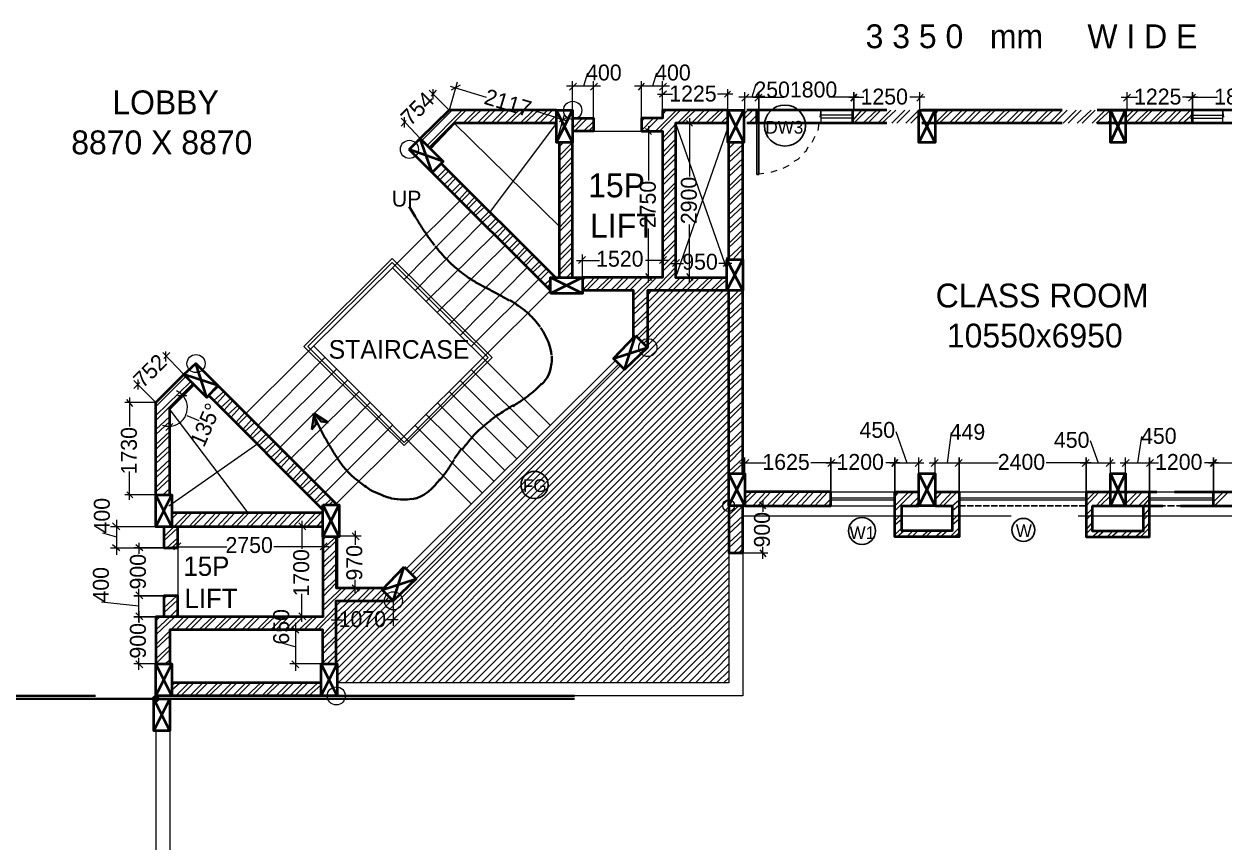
# Model space of a CAD drawing. Header units: millimetres. Extents: x 23593 to 241524, y 4405 to 182732.
# Drawn here: x 84650 to 107264, y 134238 to 149665 of the extents above; entities that cross this region are included whole.
import ezdxf

# ---------------------------------------------------------------- set-up
doc = ezdxf.new("R2010")
doc.units = ezdxf.units.MM
doc.linetypes.add('PDF_IMPORT', pattern=[1, 0.8, -0.2])
for name, color, linetype in [('PDF_0', 7, 'Continuous'), ('PDF_AR_DIMENSION', 7, 'Continuous'), ('PDF_AR_ELEVATION', 2, 'Continuous'), ('PDF_AR_ELEVATIONS', 2, 'Continuous'), ('PDF_AR_STEPS', 6, 'Continuous'), ('PDF_DOOR WIN TEXT', 5, 'Continuous'), ('PDF_SLAB BEAM', 3, 'Continuous'), ('PDF_ST COLUMN', 1, 'Continuous'), ('PDF_Text', 7, 'Continuous'), ('PDF_wall', 7, 'Continuous')]:
    doc.layers.add(name, color=color, linetype=linetype)
for name, color, linetype, true_color in [('PDF_AR_DOOR', 7, 'Continuous', 0x723939), ('PDF_AR_HATCH', 7, 'Continuous', 0x767676), ('PDF_AR_WINDOW', 7, 'Continuous', 0x00a5dd), ('PDF_exp gap', 7, 'Continuous', 0xdd006e)]:
    doc.layers.add(name, color=color, linetype=linetype, true_color=true_color)
doc.styles.add('PDF Century Gothic', font='GOTHIC.TTF')

msp = doc.modelspace()

# ---------------------------------------------------------------- hatches: boundary and pattern name
at = {"layer": 'PDF_AR_ELEVATION', "transparency": 33554559}
msp.add_hatch(color=256, dxfattribs=at).paths.add_polyline_path([(87132, 137013), (87094, 136994), (87057, 136956), (87057, 136919), (87094, 136881), (87132, 136862), (87170, 136881), (87208, 136919), (87208, 136956), (87170, 136994)])

# ---------------------------------------------------------------- linework, layer by layer
at = {"layer": 'PDF_0', "lineweight": 13}
for points in [[(92361, 148245), (92361, 148433)], [(92871, 148509), (92701, 148415)], [(94928, 148415), (95060, 148547)], [(95457, 148547), (95325, 148415)], [(96231, 148415), (96344, 148547)], [(96759, 148547), (96627, 148415)], [(96759, 148396), (96627, 148282)], [(97854, 148282), (97967, 148396)], [(98175, 148207), (98307, 148339)], [(101478, 148207), (101592, 148339)], [(105499, 148339), (105367, 148207)], [(91814, 147905), (91814, 147716)], [(94739, 147829), (94890, 147905)], [(96476, 147584), (96363, 147697)], [(97250, 147735), (97137, 147848)], [(95230, 145281), (95098, 145149)], [(96627, 145149), (96759, 145281)], [(97005, 145224), (96872, 145092)], [(97835, 145092), (97948, 145224)], [(96363, 144960), (96476, 144828)], [(97137, 144960), (97250, 144828)], [(87321, 143299), (87321, 143488)], [(86792, 142959), (86792, 142770)], [(86698, 142450), (86585, 142582)], [(87547, 142657), (87717, 142657)], [(87321, 141996), (87453, 142129)], [(98307, 141449), (98175, 141317)], [(101441, 141317), (101573, 141449)], [(101875, 141449), (101743, 141317)], [(105046, 141317), (105178, 141449)], [(105480, 141449), (105348, 141317)], [(86585, 140845), (86698, 140732)], [(98628, 140524), (98515, 140656)], [(86320, 140260), (86453, 140128)], [(89964, 140128), (89831, 140260)], [(90964, 139939), (90832, 140071)], [(86453, 139731), (86320, 139845)], [(86887, 139731), (86755, 139845)], [(87604, 139882), (87472, 139750)], [(90228, 139750), (90360, 139882)], [(98515, 139750), (98628, 139618)], [(90832, 139089), (90964, 138976)], [(89831, 138561), (89964, 138429)], [(90605, 138485), (90473, 138353)], [(91549, 138353), (91662, 138485)], [(89699, 138297), (89831, 138183)], [(86755, 137655), (86887, 137523)], [(89831, 137523), (89699, 137655)]]:
    msp.add_lwpolyline(points, dxfattribs=at)
for points in [[(98420, 148207), (98552, 148339)], [(100232, 148207), (100346, 148339)], [(106594, 148207), (106726, 148339)], [(99798, 141317), (99930, 141449)], [(101006, 141317), (101120, 141449)], [(102196, 141317), (102328, 141449)], [(104593, 141317), (104725, 141449)], [(105801, 141317), (105933, 141449)], [(107009, 141317), (107122, 141449)], [(86887, 138825), (86755, 138957)], [(86755, 138561), (86887, 138429)]]:
    msp.add_lwpolyline(points, close=True, dxfattribs=at)
at = {"layer": 'PDF_0', "color": 1, "linetype": 'PDF_IMPORT', "lineweight": 25, "ltscale": 151.013034}
msp.add_lwpolyline([(102271, 140581), (104668, 140581)], dxfattribs=at)
at = {"layer": 'PDF_0', "color": 1, "linetype": 'PDF_IMPORT', "lineweight": 25, "ltscale": 169.889663}
msp.add_lwpolyline([(105858, 140581), (107066, 140581)], dxfattribs=at)
at = {"layer": 'PDF_AR_DIMENSION', "lineweight": 13}
for points in [[(94985, 147886), (94985, 148584)], [(95268, 148735), (95192, 148490)], [(95381, 147886), (95381, 148584)], [(96287, 147886), (96287, 148584)], [(96570, 148735), (96495, 148490)], [(96684, 147886), (96684, 148584)], [(92814, 148566), (92663, 148037), (92285, 148415)], [(92418, 148415), (92323, 148301)], [(92682, 148490), (93361, 148282)], [(95513, 148490), (95381, 148490), (94985, 148490), (94872, 148490)], [(96816, 148490), (96684, 148490), (96287, 148490), (96155, 148490)], [(96684, 148037), (96684, 148433)], [(97911, 148037), (97911, 148433)], [(98232, 148037), (98232, 148377)], [(98439, 148528), (98364, 148282)], [(101535, 148037), (101535, 148377)], [(105442, 148037), (105442, 148377)], [(96589, 148339), (96872, 148339)], [(98005, 148339), (97722, 148339)], [(98609, 148282), (98496, 148282), (98232, 148282), (98118, 148282)], [(98383, 148282), (98968, 148282)], [(100383, 148282), (99817, 148282)], [(100195, 148282), (100478, 148282)], [(101629, 148282), (101346, 148282)], [(105329, 148282), (105631, 148282)], [(106764, 148282), (106481, 148282)], [(106556, 148282), (107141, 148282)], [(94909, 147829), (94230, 148037)], [(94683, 147433), (94834, 147961)], [(92116, 147508), (91757, 147886)], [(91757, 147735), (91851, 147848)], [(96419, 147735), (96419, 146716)], [(96929, 147792), (97288, 147792)], [(97193, 147886), (97193, 146791)], [(96684, 147641), (96325, 147641)], [(97193, 144790), (97193, 145885)], [(96419, 144790), (96419, 145810)], [(95060, 145206), (95494, 145206)], [(95174, 144885), (95174, 145319)], [(96684, 145319), (96684, 144885), (96325, 144885)], [(96797, 145206), (96363, 145206)], [(96929, 145262), (96929, 144885), (97288, 144885)], [(97892, 144885), (97892, 145262)], [(96835, 145149), (97080, 145149)], [(97986, 145149), (97741, 145149)], [(87661, 143054), (87264, 143469)], [(87396, 143469), (87283, 143356)], [(86717, 142940), (87132, 142525), (86547, 142525)], [(86717, 142789), (86830, 142903)], [(86641, 142619), (86641, 142072)], [(87717, 142280), (87944, 142185)], [(101082, 141978), (101290, 141392)], [(102120, 141959), (102045, 141392)], [(104744, 141808), (104895, 141392)], [(105707, 141883), (105631, 141392)], [(98137, 141392), (98628, 141392)], [(98232, 140581), (98232, 141487)], [(99968, 141392), (99477, 141392)], [(99761, 141392), (100044, 141392)], [(101157, 141392), (100893, 141392)], [(100969, 141392), (101610, 141392)], [(101516, 140845), (101516, 141487)], [(101705, 141392), (102366, 141392)], [(101818, 141185), (101818, 141487)], [(102158, 141392), (103007, 141392)], [(104763, 141392), (103913, 141392)], [(104555, 141392), (105216, 141392)], [(105122, 141185), (105122, 141487)], [(105310, 141392), (105971, 141392)], [(105405, 140845), (105405, 141487)], [(105763, 141392), (106028, 141392)], [(107160, 141392), (106896, 141392)], [(106971, 141392), (107462, 141392)], [(86641, 140694), (86641, 141223)], [(87132, 140788), (86547, 140788)], [(98571, 140694), (98571, 140467)], [(98194, 140581), (98666, 140581)], [(86396, 140316), (86396, 140184), (86396, 139788), (86396, 139656)], [(89888, 140298), (89888, 139769)], [(86132, 140071), (86396, 139996)], [(87283, 140184), (86283, 140184)], [(87547, 140184), (87547, 139712)], [(89794, 140184), (90284, 140184), (90284, 139712)], [(90549, 140014), (91002, 140014)], [(90889, 140109), (90889, 139845)], [(86283, 139788), (87283, 139788), (86717, 139788)], [(86811, 139882), (86811, 139675)], [(87434, 139807), (88472, 139807)], [(90398, 139807), (89360, 139807)], [(98571, 139580), (98571, 139807)], [(98194, 139694), (98666, 139694)], [(90889, 138938), (90889, 139184)], [(86811, 138787), (86811, 139014)], [(86811, 138391), (86811, 138995)], [(89888, 138391), (89888, 138920)], [(90549, 139033), (91002, 139033)], [(86113, 138769), (86811, 138693)], [(90530, 138787), (90530, 138316)], [(91606, 138787), (91606, 138316)], [(87283, 138485), (86717, 138485), (87132, 138485)], [(86811, 138599), (86811, 138372)], [(90284, 138485), (89794, 138485)], [(90436, 138429), (90643, 138429)], [(91700, 138429), (91493, 138429)], [(90284, 138240), (89662, 138240)], [(89775, 137466), (89775, 137598), (89775, 138240), (89775, 138372)], [(89511, 137995), (89775, 137919)], [(87132, 137598), (86717, 137598)], [(86811, 137485), (86811, 137711)], [(90284, 137598), (89662, 137598)]]:
    msp.add_lwpolyline(points, dxfattribs=at)
for points in [[(98496, 148377), (98496, 148037)], [(100289, 148377), (100289, 148037)], [(106669, 148377), (106669, 148037)], [(99855, 141487), (99855, 140581)], [(101063, 141487), (101063, 140845)], [(102271, 141487), (102271, 140845)], [(104668, 141487), (104668, 140845)], [(105858, 141487), (105858, 140845)], [(107066, 141487), (107066, 140845)], [(86717, 138882), (87283, 138882)]]:
    msp.add_lwpolyline(points, close=True, dxfattribs=at)
msp.add_lwpolyline([(87257, 142100, 0.090172), (87380, 142078, 0.668178), (87627, 142674, 0.090171), (87525, 142745)], format="xyb", dxfattribs=at)
at = {"layer": 'PDF_AR_DOOR', "lineweight": 25}
msp.add_lwpolyline([(98458, 146829), (98496, 146829), (98496, 148037), (98458, 148037)], close=True, dxfattribs=at)
at = {"layer": 'PDF_AR_DOOR', "lineweight": 20}
for points in [[(99666, 148037), (99647, 147905)], [(107236, 148037), (107255, 147905)], [(99628, 147792), (99610, 147659)], [(99553, 147546), (99496, 147433)], [(99421, 147339), (99383, 147263), (99345, 147244)], [(99062, 146999), (98949, 146942)], [(99270, 147150), (99232, 147112), (99157, 147074)], [(98590, 146848), (98458, 146829)], [(98836, 146904), (98722, 146867)]]:
    msp.add_lwpolyline(points, dxfattribs=at)
at = {"layer": 'PDF_AR_ELEVATION', "color": 251, "lineweight": 20, "true_color": 0x545454}
for points in [[(92757, 147792), (94739, 145847)], [(94683, 147792), (93437, 146130)], [(96929, 147792), (97892, 145036)], [(97911, 147716), (96929, 144885)], [(87377, 142412), (88869, 140449)], [(87377, 140581), (89058, 141751)]]:
    msp.add_lwpolyline(points, dxfattribs=at)
at = {"layer": 'PDF_AR_ELEVATION', "color": 74, "lineweight": 20, "true_color": 0x4a9500}
for points in [[(97930, 139694), (97930, 137240), (90530, 137240)], [(98194, 139694), (98194, 136994), (90530, 136994)]]:
    msp.add_lwpolyline(points, dxfattribs=at)
at = {"layer": 'PDF_AR_ELEVATION', "lineweight": 20}
for points in [[(87132, 136938), (87396, 136938)], [(87132, 136333), (87132, 133332)], [(87396, 136333), (87396, 133332)]]:
    msp.add_lwpolyline(points, dxfattribs=at)
at = {"layer": 'PDF_AR_ELEVATIONS', "lineweight": 35}
for points in [[(91908, 146225), (92021, 146036, 0.005079), (92133, 145850, 0.008606), (92263, 145660)], [(93800, 144446, 0.01117), (93606, 144556, 0.002468), (93411, 144662, -0.006206), (93213, 144764, -0.015258), (93029, 144881, -0.024045), (92895, 144976, -0.023829), (92690, 145156, -0.020017), (92532, 145318, -0.016085), (92397, 145477)], [(94380, 143951, 0.03748), (94161, 144200, 0.02925), (93993, 144331, 0.02016), (93800, 144462)], [(94593, 143420, 0.055424), (94541, 143637, 0.043939), (94447, 143838, 0.042257), (94381, 143938)], [(94411, 142871, 0.05855), (94528, 143029, 0.078441), (94594, 143298, 0.078634), (94594, 143401)], [(93865, 142460, 0.007238), (94069, 142593, 0.02004), (94259, 142738, 0.036952), (94405, 142887)], [(93866, 142473, 0.003355), (93643, 142333, 0.013351), (93432, 142187)], [(90096, 142322, 0.002236), (90195, 142112, 0.006758), (90295, 141912, 0.011481), (90405, 141719, 0.016468), (90526, 141524, 0.02172), (90647, 141343, 0.026899), (90795, 141175, 0.031554), (90967, 141033, 0.034865), (91176, 140881, 0.035872), (91358, 140796, 0.03916), (91575, 140719, 0.0498), (91801, 140700, 0.06938), (91957, 140712)], [(93445, 142187, 0.023877), (93189, 141975, 0.029635), (93073, 141844, 0.019465), (92915, 141649)], [(92488, 141064, 0.016467), (92625, 141245, 0.003165), (92755, 141446)], [(91964, 140701, 0.071307), (92187, 140787, 0.053188), (92346, 140918, 0.033088), (92489, 141082)]]:
    msp.add_lwpolyline(points, format="xyb", dxfattribs=at)
at = {"layer": 'PDF_AR_ELEVATIONS', "lineweight": 20}
for points in [[(93475, 143374), (91587, 145243), (89926, 143582), (91814, 141713)], [(93399, 143374), (91587, 145168), (90001, 143582), (91814, 141770)]]:
    msp.add_lwpolyline(points, close=True, dxfattribs=at)
at = {"layer": 'PDF_AR_ELEVATIONS', "lineweight": 35}
for points in [[(90077, 142015), (90115, 142317), (90152, 142110)], [(90379, 142147), (90115, 142317), (90247, 142166)]]:
    msp.add_lwpolyline(points, close=True, dxfattribs=at)
for centre, radius, start, end in [((95969, 148279), 4540, 215.0738, 217.8809), ((98802, 137273), 7353, 143.3497, 145.2721)]:
    msp.add_arc(centre, radius, start, end, dxfattribs=at)
at = {"layer": 'PDF_AR_HATCH', "lineweight": 5}
for points in [[(92153, 147471), (92720, 148037)], [(92248, 147376), (92908, 148037)], [(92285, 147339), (92984, 148037)], [(92927, 147792), (93173, 148037)], [(93003, 147792), (93267, 148037)], [(93191, 147792), (93437, 148037)], [(93286, 147792), (93531, 148037)], [(93456, 147792), (93701, 148037)], [(93550, 147792), (93796, 148037)], [(93720, 147792), (93984, 148037)], [(93814, 147792), (94060, 148037)], [(94003, 147792), (94249, 148037)], [(94079, 147792), (94343, 148037)], [(94267, 147792), (94513, 148037)], [(94362, 147792), (94607, 148037)], [(94532, 147792), (94683, 147943)], [(96552, 147641), (96948, 148037)], [(96627, 147641), (97023, 148037)], [(96684, 147961), (96759, 148037)], [(96967, 147792), (97212, 148037)], [(97042, 147792), (97307, 148037)], [(97231, 147792), (97476, 148037)], [(97325, 147792), (97571, 148037)], [(97495, 147792), (97760, 148037)], [(97590, 147792), (97835, 148037)], [(97779, 147792), (97911, 147924)], [(98213, 147961), (98288, 148037)], [(98213, 147867), (98383, 148037)], [(98307, 147792), (98458, 147943)], [(100270, 147848), (100440, 148037)], [(100270, 148037), (100270, 148037)], [(100289, 147792), (100535, 148037)], [(100459, 147792), (100723, 148037)], [(100553, 147792), (100799, 148037)], [(100742, 147792), (100988, 148037)], [(100818, 147792), (101082, 148037)], [(101006, 147792), (101252, 148037)], [(101101, 147792), (101346, 148037)], [(101271, 147792), (101516, 148037)], [(101365, 147792), (101516, 147943)], [(101818, 147792), (102064, 148037)], [(101818, 147961), (101875, 148037)], [(101894, 147792), (102158, 148037)], [(102082, 147792), (102328, 148037)], [(102177, 147792), (102422, 148037)], [(102347, 147792), (102592, 148037)], [(102441, 147792), (102686, 148037)], [(102611, 147792), (102875, 148037)], [(102705, 147792), (102951, 148037)], [(102894, 147792), (103139, 148037)], [(102970, 147792), (103234, 148037)], [(103158, 147792), (103404, 148037)], [(103253, 147792), (103498, 148037)], [(103423, 147792), (103668, 148037)], [(103517, 147792), (103762, 148037)], [(103706, 147792), (103951, 148037)], [(103781, 147792), (104046, 148037)], [(103970, 147792), (104215, 148037)], [(104064, 147792), (104310, 148037)], [(104234, 147792), (104480, 148037)], [(104329, 147792), (104574, 148037)], [(104499, 147792), (104763, 148037)], [(104593, 147792), (104838, 148037)], [(104782, 147792), (105027, 148037)], [(104857, 147792), (105122, 148037)], [(105405, 147886), (105556, 148037)], [(105405, 147792), (105650, 148037)], [(105575, 147792), (105839, 148037)], [(105669, 147792), (105914, 148037)], [(105858, 147792), (106103, 148037)], [(105933, 147792), (106197, 148037)], [(106122, 147792), (106367, 148037)], [(106216, 147792), (106462, 148037)], [(106386, 147792), (106632, 148037)], [(106481, 147792), (106669, 147961)], [(94626, 147792), (94683, 147848)], [(94985, 147697), (95174, 147886)], [(94985, 147886), (95004, 147886)], [(95023, 147641), (95268, 147886)], [(95192, 147641), (95381, 147829)], [(95287, 147641), (95381, 147735)], [(96287, 147659), (96514, 147886)], [(96287, 147829), (96344, 147886)], [(96363, 147641), (96608, 147886)], [(96684, 147508), (96929, 147773)], [(96684, 147433), (96929, 147678)], [(97854, 147792), (97911, 147848)], [(98401, 147792), (98458, 147848)], [(105046, 147792), (105122, 147848)], [(106669, 147792), (106669, 147792)], [(96684, 147244), (96929, 147490)], [(94739, 147188), (94985, 147433)], [(94739, 147357), (94815, 147433)], [(94739, 147093), (94985, 147339)], [(96684, 147150), (96929, 147414)], [(96684, 146980), (96929, 147225)], [(97930, 147414), (97967, 147433)], [(97930, 147320), (98043, 147433)], [(97930, 147150), (98194, 147395)], [(97930, 147055), (98194, 147301)], [(92342, 146848), (92531, 147037)], [(94739, 146904), (94985, 147169)], [(94739, 146829), (94985, 147074)], [(96684, 146886), (96929, 147131)], [(97930, 146886), (98194, 147131)], [(97930, 146791), (98194, 147037)], [(92436, 146772), (92606, 146942)], [(92474, 146716), (92663, 146904)], [(92569, 146640), (92757, 146810)], [(92625, 146583), (92795, 146772)], [(94739, 146640), (94985, 146886)], [(94739, 146546), (94985, 146810)], [(96684, 146716), (96929, 146961)], [(96684, 146621), (96929, 146867)], [(97930, 146602), (98194, 146867)], [(97930, 146527), (98194, 146772)], [(92701, 146489), (92889, 146678)], [(92757, 146451), (92927, 146621)], [(92852, 146357), (93022, 146546)], [(94739, 146376), (94985, 146621)], [(96684, 146432), (96929, 146678)], [(96684, 146338), (96929, 146602)], [(97930, 146338), (98194, 146583)], [(92889, 146319), (93059, 146489)], [(92984, 146225), (93154, 146414)], [(93022, 146187), (93191, 146357)], [(94739, 146281), (94985, 146527)], [(94739, 146112), (94985, 146357)], [(96684, 146168), (96929, 146414)], [(96684, 146074), (96929, 146319)], [(97930, 146244), (98194, 146508)], [(97930, 146074), (98194, 146319)], [(93116, 146093), (93286, 146263)], [(93154, 146055), (93343, 146225)], [(93248, 145961), (93418, 146130)], [(93286, 145923), (93475, 146093)], [(94739, 146017), (94985, 146263)], [(94739, 145828), (94985, 146093)], [(96684, 145904), (96929, 146149)], [(97930, 145979), (98194, 146225)], [(93380, 145828), (93550, 145998)], [(93418, 145772), (93607, 145961)], [(93512, 145696), (93701, 145866)], [(94739, 145753), (94985, 145998)], [(96684, 145810), (96929, 146055)], [(96684, 145621), (96929, 145885)], [(97930, 145810), (98194, 146055)], [(97930, 145715), (98194, 145961)], [(93569, 145640), (93739, 145828)], [(93645, 145545), (93833, 145734)], [(93701, 145508), (93871, 145677)], [(94739, 145564), (94985, 145810)], [(94739, 145470), (94985, 145734)], [(96684, 145545), (96929, 145791)], [(97930, 145526), (98194, 145791)], [(97930, 145451), (98194, 145696)], [(93777, 145413), (93965, 145602)], [(93833, 145375), (94003, 145545)], [(93928, 145281), (94098, 145470)], [(93965, 145243), (94135, 145413)], [(94739, 145300), (94985, 145545)], [(94739, 145206), (94985, 145451)], [(96684, 145357), (96929, 145602)], [(96684, 145262), (96929, 145526)], [(97930, 145262), (98194, 145508)], [(98005, 145224), (98194, 145432)], [(94060, 145149), (94230, 145319)], [(94098, 145111), (94267, 145281)], [(94192, 145017), (94362, 145187)], [(94739, 145017), (94985, 145281)], [(94739, 144941), (94985, 145187)], [(96684, 145092), (96929, 145338)], [(96684, 144998), (96929, 145243)], [(98175, 145224), (98194, 145243)], [(94230, 144979), (94418, 145149)], [(94324, 144885), (94494, 145054)], [(94362, 144828), (94551, 145017)], [(94872, 144885), (94985, 144998)], [(96514, 144639), (96929, 145073)], [(96589, 144639), (96929, 144979)], [(94456, 144752), (94569, 144847)], [(94513, 144696), (94569, 144771)], [(94607, 144885), (94626, 144922)], [(94966, 144885), (94985, 144922)], [(95174, 144639), (95400, 144885)], [(95174, 144828), (95230, 144885)], [(95249, 144639), (95494, 144885)], [(95419, 144639), (95683, 144885)], [(95513, 144639), (95759, 144885)], [(95702, 144639), (95947, 144885)], [(95796, 144639), (96042, 144885)], [(95966, 144639), (96212, 144885)], [(96061, 144639), (96306, 144885)], [(96136, 144545), (96495, 144885)], [(96136, 144450), (96570, 144885)], [(96778, 144639), (97023, 144885)], [(96872, 144639), (97118, 144885)], [(97042, 144639), (97288, 144885)], [(97137, 144639), (97382, 144885)], [(97307, 144639), (97571, 144885)], [(97401, 144639), (97646, 144885)], [(97590, 144639), (97835, 144885)], [(97665, 144639), (97892, 144847)], [(96136, 144281), (96401, 144526)], [(97854, 144639), (97892, 144677)], [(97930, 144450), (98118, 144639)], [(97930, 144356), (98194, 144620)], [(96136, 144186), (96401, 144432)], [(97930, 144186), (98194, 144432)], [(97930, 144092), (98194, 144337)], [(96136, 143997), (96401, 144262)], [(96136, 143922), (96401, 144167)], [(97930, 143922), (98194, 144167)], [(97930, 143828), (98194, 144073)], [(96193, 143771), (96401, 143979)], [(96231, 143733), (96401, 143903)], [(97930, 143639), (98194, 143903)], [(96325, 143639), (96401, 143714)], [(96363, 143601), (96401, 143620)], [(97930, 143563), (98194, 143809)], [(97930, 143374), (98194, 143620)], [(97930, 143280), (98194, 143544)], [(97930, 143110), (98194, 143356)], [(97930, 143016), (98194, 143261)], [(87132, 142450), (87698, 143016)], [(97930, 142846), (98194, 143091)], [(97930, 142752), (98194, 142997)], [(87132, 142280), (87793, 142921)], [(87132, 142185), (87831, 142884)], [(88133, 142657), (88321, 142827)], [(88227, 142563), (88416, 142733)], [(97930, 142563), (98194, 142827)], [(97930, 142487), (98194, 142733)], [(88284, 142506), (88453, 142695)], [(88359, 142431), (88548, 142601)], [(88416, 142374), (88586, 142563)], [(97930, 142299), (98194, 142544)], [(87132, 142015), (87396, 142261)], [(88491, 142299), (88680, 142468)], [(88548, 142242), (88718, 142431)], [(88642, 142147), (88812, 142336)], [(88680, 142110), (88850, 142280)], [(97930, 142204), (98194, 142468)], [(97930, 142034), (98194, 142280)], [(87132, 141921), (87396, 142166)], [(88774, 142015), (88944, 142204)], [(88812, 141978), (89001, 142147)], [(88907, 141883), (89076, 142072)], [(97930, 141940), (98194, 142185)], [(87132, 141732), (87396, 141978)], [(87132, 141638), (87396, 141902)], [(88944, 141845), (89133, 142015)], [(89039, 141751), (89209, 141921)], [(89076, 141713), (89265, 141883)], [(97930, 141751), (98194, 142015)], [(97930, 141676), (98194, 141921)], [(87132, 141468), (87396, 141713)], [(87132, 141374), (87396, 141619)], [(89171, 141619), (89360, 141789)], [(89227, 141581), (89397, 141751)], [(89303, 141487), (89492, 141657)], [(89360, 141430), (89529, 141619)], [(97930, 141487), (98194, 141732)], [(97930, 141392), (98194, 141657)], [(87132, 141204), (87396, 141449)], [(87132, 141109), (87396, 141355)], [(89435, 141355), (89624, 141525)], [(89492, 141298), (89662, 141487)], [(89586, 141204), (89756, 141392)], [(97930, 141223), (98194, 141468)], [(97986, 141185), (98194, 141374)], [(87132, 140921), (87396, 141185)], [(89624, 141166), (89794, 141336)], [(89718, 141072), (89888, 141260)], [(89756, 141034), (89926, 141204)], [(89850, 140939), (90020, 141128)], [(98175, 141185), (98194, 141204)], [(87132, 140845), (87396, 141090)], [(87264, 140788), (87396, 140902)], [(89888, 140902), (90077, 141072)], [(89982, 140807), (90152, 140977)], [(90020, 140769), (90209, 140939)], [(87359, 140788), (87396, 140826)], [(90115, 140675), (90284, 140845)], [(90152, 140637), (90341, 140807)], [(90322, 140600), (90436, 140713)], [(90398, 140600), (90473, 140675)], [(98232, 140713), (98364, 140845)], [(98232, 140618), (98458, 140845)], [(98383, 140581), (98628, 140845)], [(98477, 140581), (98722, 140845)], [(98647, 140581), (98911, 140845)], [(98741, 140581), (98987, 140845)], [(98930, 140581), (99175, 140845)], [(99006, 140581), (99270, 140845)], [(99194, 140581), (99440, 140845)], [(99289, 140581), (99534, 140845)], [(99459, 140581), (99704, 140845)], [(99553, 140581), (99798, 140845)], [(99723, 140581), (99855, 140713)], [(101063, 140581), (101327, 140845)], [(101063, 140751), (101139, 140845)], [(101063, 140486), (101422, 140845)], [(101346, 140581), (101516, 140751)], [(101818, 140788), (101875, 140845)], [(101818, 140694), (101950, 140845)], [(101894, 140581), (102139, 140845)], [(101969, 140581), (102233, 140845)], [(102139, 140581), (102271, 140694)], [(104668, 140675), (104838, 140845)], [(104668, 140581), (104914, 140845)], [(104857, 140581), (105103, 140845)], [(104933, 140581), (105122, 140769)], [(105405, 140618), (105631, 140845)], [(105405, 140788), (105461, 140845)], [(105480, 140581), (105726, 140845)], [(105650, 140581), (105858, 140788)], [(105744, 140581), (105858, 140713)], [(107066, 140656), (107255, 140845)], [(107066, 140826), (107066, 140845)], [(107085, 140581), (107349, 140845)], [(87283, 139996), (87472, 140184), (87736, 140449)], [(87434, 140430), (87453, 140449)], [(87434, 140335), (87547, 140449)], [(87566, 140184), (87812, 140449)], [(87755, 140184), (88000, 140449)], [(87831, 140184), (88095, 140449)], [(88019, 140184), (88265, 140449)], [(88114, 140184), (88359, 140449)], [(88284, 140184), (88529, 140449)], [(88378, 140184), (88623, 140449)], [(88548, 140184), (88812, 140449)], [(88642, 140184), (88888, 140449)], [(88831, 140184), (89076, 140449)], [(88907, 140184), (89171, 140449)], [(89095, 140184), (89341, 140449)], [(89190, 140184), (89435, 140449)], [(89360, 140184), (89605, 140449)], [(89454, 140184), (89699, 140449)], [(89624, 140184), (89888, 140449)], [(89718, 140184), (89964, 140449)], [(89907, 140184), (90152, 140449)], [(89982, 140184), (90247, 140449)], [(90247, 140543), (90284, 140581)], [(97930, 140411), (98118, 140581)], [(97930, 140316), (98194, 140581)], [(99817, 140581), (99855, 140637)], [(101441, 140581), (101516, 140656)], [(102139, 140486), (102271, 140600)], [(104668, 140411), (104782, 140524)], [(105744, 140392), (105858, 140524)], [(90171, 140184), (90284, 140316)], [(90266, 140184), (90284, 140222)], [(97930, 140147), (98194, 140392)], [(97930, 140052), (98194, 140298)], [(101063, 140298), (101195, 140430)], [(101063, 140222), (101195, 140335)], [(102139, 140298), (102271, 140430)], [(102139, 140222), (102271, 140335)], [(104668, 140316), (104782, 140430)], [(104668, 140128), (104782, 140260)], [(105744, 140316), (105858, 140430)], [(105744, 140128), (105858, 140260)], [(87283, 140184), (87302, 140184)], [(87283, 139920), (87547, 140165)], [(90284, 139769), (90530, 139996)], [(90284, 139939), (90341, 139996)], [(97930, 139882), (98194, 140128)], [(97930, 139788), (98194, 140033)], [(101063, 140033), (101195, 140165)], [(101101, 139996), (101233, 140109)], [(101290, 139996), (101403, 140109)], [(101384, 139996), (101497, 140109)], [(101554, 139996), (101686, 140109)], [(101648, 139996), (101761, 140109)], [(101818, 139996), (101950, 140109)], [(101913, 139996), (102045, 140109)], [(102101, 139996), (102271, 140165)], [(102177, 139996), (102271, 140071)], [(104668, 140052), (104782, 140165)], [(104782, 139996), (104914, 140109)], [(104876, 139996), (105008, 140109)], [(105065, 139996), (105178, 140109)], [(105140, 139996), (105273, 140109)], [(105329, 139996), (105442, 140109)], [(105424, 139996), (105537, 140109)], [(105593, 139996), (105726, 140109)], [(105688, 139996), (105858, 140165)], [(87340, 139788), (87547, 139977)], [(87434, 139788), (87547, 139901)], [(90284, 139675), (90530, 139920)], [(98024, 139694), (98194, 139863)], [(98118, 139694), (98194, 139769)], [(90284, 139505), (90530, 139750)], [(90284, 139410), (90530, 139656)], [(90284, 139222), (90530, 139486)], [(90284, 139146), (90530, 139392)], [(90284, 138957), (90530, 139203)], [(90284, 138863), (90530, 139127)], [(87283, 138655), (87529, 138882)], [(87283, 138825), (87340, 138882)], [(90284, 138693), (90643, 139033)], [(90284, 138599), (90719, 139033)], [(90662, 138787), (90907, 139033)], [(90738, 138787), (91002, 139033)], [(90926, 138787), (91172, 139033)], [(91021, 138787), (91266, 139033)], [(91191, 138787), (91398, 138995)], [(91285, 138787), (91455, 138957)], [(91455, 138787), (91530, 138863)], [(87132, 138240), (87396, 138485), (87547, 138636)], [(87283, 138561), (87547, 138806)], [(90115, 138240), (90530, 138674)], [(91549, 138787), (91587, 138806)], [(87132, 138146), (87491, 138485), (87547, 138542)], [(87132, 138410), (87208, 138485)], [(87415, 138240), (87661, 138485)], [(87510, 138240), (87755, 138485)], [(87680, 138240), (87925, 138485)], [(87774, 138240), (88019, 138485)], [(87944, 138240), (88208, 138485)], [(88038, 138240), (88284, 138485)], [(88227, 138240), (88472, 138485)], [(88302, 138240), (88567, 138485)], [(88491, 138240), (88737, 138485)], [(88586, 138240), (88831, 138485)], [(88755, 138240), (89001, 138485)], [(88850, 138240), (89095, 138485)], [(89039, 138240), (89284, 138485)], [(89114, 138240), (89378, 138485)], [(89303, 138240), (89548, 138485)], [(89397, 138240), (89643, 138485)], [(89567, 138240), (89813, 138485)], [(89662, 138240), (89907, 138485)], [(89831, 138240), (90096, 138485)], [(89926, 138240), (90171, 138485)], [(90190, 138240), (90530, 138580)], [(90284, 138146), (90530, 138410)], [(87132, 137957), (87396, 138221)], [(90284, 138070), (90530, 138316)], [(87132, 137881), (87396, 138127)], [(90284, 137881), (90530, 138127)], [(90284, 137787), (90530, 138051)], [(87132, 137693), (87396, 137938)], [(87132, 137598), (87396, 137862)], [(90284, 137617), (90530, 137862)], [(90360, 137598), (90530, 137768)], [(87302, 137598), (87396, 137674)], [(90530, 137598), (90530, 137598)], [(87434, 137183), (87491, 137240)], [(87434, 137107), (87585, 137240)], [(87510, 136994), (87755, 137240)], [(87604, 136994), (87849, 137240)], [(87774, 136994), (88019, 137240)], [(87868, 136994), (88114, 137240)], [(88057, 136994), (88302, 137240)], [(88133, 136994), (88397, 137240)], [(88321, 136994), (88567, 137240)], [(88416, 136994), (88661, 137240)], [(88586, 136994), (88831, 137240)], [(88680, 136994), (88925, 137240)], [(88850, 136994), (89114, 137240)], [(88944, 136994), (89190, 137240)], [(89133, 136994), (89378, 137240)], [(89209, 136994), (89473, 137240)], [(89397, 136994), (89643, 137240)], [(89492, 136994), (89737, 137240)], [(89662, 136994), (89907, 137240)], [(89756, 136994), (90001, 137240)], [(89926, 136994), (90190, 137240)], [(90020, 136994), (90247, 137202)], [(90209, 136994), (90247, 137032)]]:
    msp.add_lwpolyline(points, dxfattribs=at)
at = {"layer": 'PDF_AR_HATCH', "color": 62, "lineweight": 5, "true_color": 0x8ab800}
for points in [[(90530, 137617), (97571, 144639)], [(90530, 137485), (97703, 144639)], [(90530, 137353), (97835, 144639)], [(90568, 137240), (97930, 144620)], [(96401, 144545), (96476, 144639)], [(96401, 144413), (96627, 144639)], [(96401, 144281), (96759, 144639)], [(96401, 144148), (96891, 144639)], [(96401, 144016), (97023, 144639)], [(96401, 143865), (97156, 144639)], [(96401, 143733), (97288, 144639)], [(96401, 143601), (97420, 144639)], [(90700, 137240), (97930, 144469)], [(90832, 137240), (97930, 144337)], [(90964, 137240), (97930, 144205)], [(91096, 137240), (97930, 144073)], [(91247, 137240), (97930, 143941)], [(91379, 137240), (97930, 143809)], [(91511, 137240), (97930, 143676)], [(91644, 137240), (97930, 143525)], [(91776, 137240), (97930, 143393)], [(91908, 137240), (97930, 143261)], [(92040, 137240), (97930, 143129)], [(92191, 137240), (97930, 142997)], [(92323, 137240), (97930, 142865)], [(92455, 137240), (97930, 142733)], [(92587, 137240), (97930, 142582)], [(92720, 137240), (97930, 142450)], [(92852, 137240), (97930, 142317)], [(92984, 137240), (97930, 142185)], [(93116, 137240), (97930, 142053)], [(93267, 137240), (97930, 141921)], [(93399, 137240), (97930, 141789)], [(93531, 137240), (97930, 141657)], [(93663, 137240), (97930, 141506)], [(93796, 137240), (97930, 141374)], [(93928, 137240), (97930, 141241)], [(94060, 137240), (97930, 141109)], [(94211, 137240), (97930, 140977)], [(94343, 137240), (97930, 140845)], [(94475, 137240), (97930, 140713)], [(94607, 137240), (97930, 140562)], [(94739, 137240), (97930, 140430)], [(94872, 137240), (97930, 140298)], [(95004, 137240), (97930, 140165)], [(95155, 137240), (97930, 140033)], [(95287, 137240), (97930, 139901)], [(95419, 137240), (97930, 139769)], [(95551, 137240), (97930, 139618)], [(95683, 137240), (97930, 139486)], [(95815, 137240), (97930, 139354)], [(95947, 137240), (97930, 139222)], [(96080, 137240), (97930, 139089)], [(96231, 137240), (97930, 138957)], [(90530, 138693), (90624, 138787)], [(90530, 138561), (90775, 138787)], [(90530, 138429), (90907, 138787)], [(90530, 138297), (91040, 138787)], [(90530, 138146), (91172, 138787)], [(90530, 138014), (91304, 138787)], [(90530, 137881), (91436, 138787)], [(90530, 137749), (91568, 138787)], [(96363, 137240), (97930, 138825)], [(96495, 137240), (97930, 138693)], [(96627, 137240), (97930, 138542)], [(96759, 137240), (97930, 138410)], [(96891, 137240), (97930, 138278)], [(97023, 137240), (97930, 138146)], [(97174, 137240), (97930, 138014)], [(97307, 137240), (97930, 137881)], [(97439, 137240), (97930, 137749)], [(97571, 137240), (97930, 137598)], [(97703, 137240), (97930, 137466)], [(97835, 137240), (97930, 137334)]]:
    msp.add_lwpolyline(points, dxfattribs=at)
at = {"layer": 'PDF_AR_STEPS', "lineweight": 25}
for points in [[(88831, 142317), (92871, 146338)], [(91814, 144847), (93078, 146130)], [(92021, 144639), (93286, 145923)], [(92229, 144432), (93512, 145696)], [(92436, 144224), (93720, 145489)], [(92663, 143997), (93928, 145281)], [(91587, 145073), (94569, 142091)], [(92871, 143790), (94135, 145073)], [(93078, 143582), (94343, 144847)], [(90530, 140618), (94569, 144639)], [(89058, 142091), (90322, 143374)], [(90115, 143582), (93078, 140618)], [(89265, 141883), (90530, 143148)], [(93078, 143148), (94343, 141883)], [(89473, 141676), (90738, 142940)], [(92871, 142940), (94135, 141676)], [(89680, 141468), (90964, 142733)], [(92663, 142733), (93928, 141468)], [(89907, 141241), (91172, 142525)], [(92436, 142525), (93720, 141241)], [(90115, 141034), (91379, 142299)], [(92229, 142299), (93512, 141034)], [(90322, 140826), (91587, 142091)], [(92021, 142091), (93286, 140826)]]:
    msp.add_lwpolyline(points, dxfattribs=at)
at = {"layer": 'PDF_AR_WINDOW', "color": 2, "lineweight": 20}
for points in [[(100270, 148037), (99666, 148037), (99666, 147792), (100270, 147792)], [(106632, 148037), (107236, 148037), (107236, 147792), (106632, 147792)], [(95381, 147641), (96287, 147641)], [(91851, 139392), (95796, 143318)], [(92040, 139203), (95966, 143148)], [(99855, 140845), (101063, 140845)], [(102271, 140845), (104668, 140845)], [(105858, 140845), (107066, 140845)], [(99855, 140581), (101063, 140581)], [(87547, 139788), (87547, 138882)]]:
    msp.add_lwpolyline(points, dxfattribs=at)
at = {"layer": 'PDF_AR_WINDOW', "lineweight": 20}
for points in [[(100270, 147943), (99666, 147943)], [(106632, 147943), (107236, 147943)], [(100270, 147886), (99666, 147886)], [(106632, 147886), (107236, 147886)], [(91927, 139316), (95853, 143242)], [(91965, 139278), (95891, 143223)], [(99855, 140732), (101063, 140732)], [(99855, 140694), (101063, 140694)], [(102271, 140732), (104668, 140732)], [(102271, 140694), (104668, 140694)], [(105858, 140732), (107066, 140732)], [(105858, 140694), (107066, 140694)]]:
    msp.add_lwpolyline(points, dxfattribs=at)
at = {"layer": 'PDF_AR_WINDOW', "color": 2, "linetype": 'PDF_IMPORT', "lineweight": 20, "ltscale": 6323.670808}
msp.add_lwpolyline([(98194, 140392), (119392, 140392)], dxfattribs=at)
at = {"layer": 'PDF_DOOR WIN TEXT', "lineweight": 25}
for centre, radius in [((98990, 147750), 387), ((94271, 140973), 255), ((100443, 140105), 255), ((103483, 140124), 217)]:
    msp.add_circle(centre, radius, dxfattribs=at)
at = {"layer": 'PDF_exp gap', "linetype": 'PDF_IMPORT', "lineweight": 35, "ltscale": 9023.028794}
msp.add_lwpolyline([(95023, 136994), (63725, 136994)], dxfattribs=at)
at = {"layer": 'PDF_exp gap', "lineweight": 35}
msp.add_lwpolyline([(95023, 136938), (76618, 136938)], dxfattribs=at)
at = {"layer": 'PDF_SLAB BEAM', "color": 1, "lineweight": 0}
msp.add_circle((97930, 140583), 111, dxfattribs=at)
at = {"layer": 'PDF_ST COLUMN', "color": 6, "lineweight": 40}
for points in [[(94683, 148037), (94985, 148037), (94985, 147433), (94683, 147433)], [(97911, 148037), (98213, 148037), (98213, 147433), (97911, 147433)], [(101516, 148037), (101818, 148037), (101818, 147433), (101516, 147433)], [(105122, 148037), (105405, 148037), (105405, 147433), (105122, 147433)], [(91908, 147301), (92116, 147508), (92550, 147074), (92342, 146867)], [(97892, 145224), (98194, 145224), (98194, 144639), (97892, 144639)], [(94569, 144583), (94569, 144885), (95174, 144885), (95174, 144583)], [(96174, 143790), (96401, 143563), (95966, 143148), (95759, 143356)], [(87661, 143054), (87887, 143261), (88302, 142846), (88095, 142619)], [(97930, 141185), (98232, 141185), (98232, 140581), (97930, 140581)], [(101516, 141185), (101818, 141185), (101818, 140581), (101516, 140581)], [(105122, 141185), (105405, 141185), (105405, 140581), (105122, 140581)], [(87132, 140788), (87434, 140788), (87434, 140184), (87132, 140184)], [(90284, 140600), (90587, 140600), (90587, 139996), (90284, 139996)], [(91814, 139429), (92040, 139203), (91606, 138787), (91398, 138995)], [(87132, 137598), (87434, 137598), (87434, 136994), (87132, 136994)], [(90247, 137598), (90549, 137598), (90549, 136994), (90247, 136994)], [(87094, 136938), (87396, 136938), (87396, 136333), (87094, 136333)]]:
    msp.add_lwpolyline(points, close=True, dxfattribs=at)
for points in [[(94683, 147433), (94985, 148037)], [(94985, 147433), (94683, 148037)], [(97911, 147433), (98213, 148037)], [(98213, 147433), (97911, 148037)], [(101516, 147433), (101818, 148037)], [(101818, 147433), (101516, 148037)], [(105122, 147433), (105405, 148037)], [(105405, 147433), (105122, 148037)], [(92342, 146867), (92116, 147508)], [(92550, 147074), (91908, 147301)], [(97892, 144639), (98194, 145224)], [(98194, 144639), (97892, 145224)], [(95174, 144583), (94569, 144885)], [(95174, 144885), (94569, 144583)], [(95966, 143148), (96174, 143790)], [(95759, 143356), (96401, 143563)], [(88095, 142619), (87887, 143261)], [(88302, 142846), (87661, 143054)], [(97930, 140581), (98232, 141185)], [(98232, 140581), (97930, 141185)], [(101516, 140581), (101818, 141185)], [(101818, 140581), (101516, 141185)], [(105122, 140581), (105405, 141185)], [(105405, 140581), (105122, 141185)], [(87132, 140184), (87434, 140788)], [(87434, 140184), (87132, 140788)], [(90284, 139996), (90587, 140600)], [(90587, 139996), (90284, 140600)], [(91606, 138787), (91814, 139429)], [(91398, 138995), (92040, 139203)], [(87132, 136994), (87434, 137598)], [(87434, 136994), (87132, 137598)], [(90247, 136994), (90549, 137598)], [(90549, 136994), (90247, 137598)], [(87094, 136333), (87396, 136938)], [(87396, 136333), (87094, 136938)]]:
    msp.add_lwpolyline(points, dxfattribs=at)
at = {"layer": 'PDF_wall', "lineweight": 40}
for points in [[(94683, 148037), (92663, 148037), (92116, 147508)], [(97911, 148037), (96684, 148037), (96684, 147886), (96287, 147886), (96287, 147641), (96684, 147641), (96684, 144885), (95174, 144885)], [(98458, 147792), (98458, 148037)], [(100270, 147792), (100270, 148037)], [(106669, 147792), (106669, 148037)], [(94683, 147792), (92757, 147792), (92304, 147320)], [(94985, 147886), (95381, 147886), (95381, 147641), (94985, 147641)], [(97911, 147792), (96929, 147792), (96929, 144885), (97892, 144885)], [(94739, 144885), (94739, 147433)], [(94985, 144885), (94985, 147433)], [(97930, 145224), (97930, 147433)], [(98194, 145224), (98194, 147433)], [(92512, 147037), (94664, 144885)], [(92342, 146867), (94569, 144639)], [(96136, 143752), (96136, 144639), (95174, 144639)], [(97892, 144639), (96401, 144639), (96401, 143563)], [(97930, 141185), (97930, 144639)], [(98194, 141185), (98194, 144639)], [(87132, 140788), (87132, 142525), (87661, 143054)], [(87396, 140788), (87396, 142412), (87849, 142865)], [(88302, 142846), (90549, 140600)], [(88133, 142657), (90284, 140505)], [(98232, 140581), (99855, 140581), (99855, 140845), (98232, 140845)], [(101818, 140845), (102271, 140845), (102271, 139996), (101063, 139996), (101063, 140845), (101516, 140845)], [(104668, 140845), (104668, 139996), (105858, 139996), (105858, 140845)], [(107066, 140581), (107066, 140845)], [(90284, 140449), (87434, 140449)], [(97930, 140581), (97930, 139694), (98194, 139694), (98194, 140581)], [(101818, 140581), (102139, 140581), (102139, 140109), (101195, 140109), (101195, 140581), (101516, 140581)], [(104782, 140581), (104782, 140109), (105744, 140109), (105744, 140581)], [(90284, 140184), (87132, 140184)], [(90284, 139996), (90284, 138485), (87132, 138485), (87132, 137579)], [(87283, 140184), (87283, 139788), (87547, 139788), (87547, 140184)], [(90530, 139996), (90530, 139033), (91436, 139033)], [(90549, 139033), (90549, 139996)], [(87547, 138485), (87547, 138882), (87283, 138882), (87283, 138485)], [(90530, 137579), (90530, 138787), (91606, 138787)], [(90284, 137579), (90284, 138240), (87396, 138240), (87396, 137579)], [(90247, 137240), (87434, 137240)], [(90549, 137240), (90530, 137240)], [(90247, 136994), (87434, 136994)]]:
    msp.add_lwpolyline(points, dxfattribs=at)
at = {"layer": 'PDF_wall', "linetype": 'PDF_IMPORT', "lineweight": 40, "ltscale": 3303.410123}
for points in [[(117429, 148037), (98213, 148037)], [(117429, 147792), (98213, 147792)]]:
    msp.add_lwpolyline(points, dxfattribs=at)
at = {"layer": 'PDF_wall', "linetype": 'PDF_IMPORT', "lineweight": 40, "ltscale": 1661.143376}
for points in [[(104668, 140845), (110671, 140845)], [(104782, 140581), (110671, 140581)]]:
    msp.add_lwpolyline(points, dxfattribs=at)
at = {"layer": 'PDF_wall', "lineweight": 0}
for centre in [(94990, 148036), (91913, 147300), (96406, 143563), (87892, 143261), (87892, 143261), (91611, 138787), (90535, 136994)]:
    msp.add_circle(centre, 171, dxfattribs=at)

# ---------------------------------------------------------------- texts
at = {"layer": 'PDF_Text', "attachment_point": 4, "style": 'PDF Century Gothic'}
for s, insert, char_height in [('3 3 5 0   mm     W I D E     C O R R I D O R', (100510, 149430), 450.01), ('400', (95243, 148748), 300), ('400', (96545, 148748), 300), ('2501800', (98414, 148427), 300), ('LOBBY', (86314, 148184), 450), ('1225', (96810, 148351), 300), ('1250', (100415, 148294), 300), ('1225', (105569, 148294), 300), ('1800', (107079, 148294), 300), ('8870 X 8870', (85540, 147429), 450.01), ('15P', (95281, 146618), 450), ('UP', (91581, 146369), 300), ('LIFT', (95318, 145862), 450), ('1520', (95432, 145236), 300), ('950', (97055, 145180), 300), ('CLASS ROOM', (101831, 144541), 450), ('10550x6950', (102042, 143786), 450), ('STAIRCASE', (90391, 143526), 350), ('450', (100396, 142008), 300), ('449', (102095, 141971), 300), ('450', (105701, 141895), 300), ('450', (104059, 141820), 300), ('1625', (98565, 141404), 300), ('1200', (99962, 141404), 300), ('2400', (103001, 141404), 300), ('1200', (105965, 141404), 300), ('2750', (88447, 139837), 300), ('15P', (87654, 139437), 364.5), ('LIFT', (87673, 138833), 364.5), ('1070', (90580, 138440), 300)]:
    msp.add_mtext(s, dxfattribs=dict(at, insert=insert, char_height=char_height))
at = {"layer": 'PDF_Text', "char_height": 300, "attachment_point": 4, "style": 'PDF Century Gothic'}
for s, insert, rotation in [('754', (91828, 147833), 45), ('2117', (93343, 148307), 343.4103), ('2900', (97181, 145891), 90), ('2750', (96407, 145815), 90), ('752', (86788, 142887), 45), ('135°', (87906, 141724), 66.8031), ('1730', (86628, 141171), 90), ('400', (86119, 140058), 90), ('900', (98559, 139793), 90), ('970', (90876, 139170), 90), ('900', (86798, 139001), 90), ('1700', (89875, 138868), 90), ('400', (86100, 138755), 90), ('650', (89498, 137962), 90), ('900', (86798, 137698), 90)]:
    msp.add_mtext(s, dxfattribs=dict(at, insert=insert, rotation=rotation))
at = {"layer": 'PDF_Text', "color": 5, "char_height": 240, "attachment_point": 4, "style": 'PDF Century Gothic'}
for s, insert in [('DW3', (98622, 147716)), ('FG', (94053, 140957)), ('W', (103341, 140108)), ('W1', (100208, 140070))]:
    msp.add_mtext(s, dxfattribs=dict(at, insert=insert))

doc.saveas('drawing.dxf')
